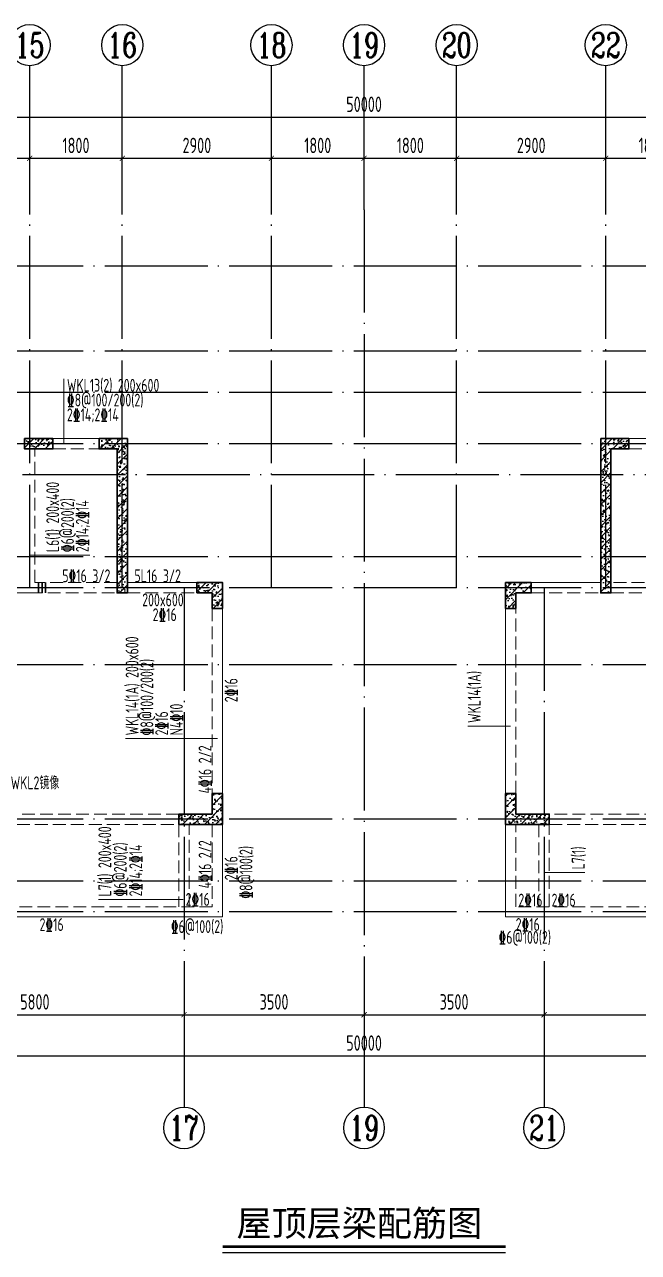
# Model space of a CAD drawing. Extents: x -1058961 to 23600, y -449123 to 2751847.
# Drawn here: x -197217 to -185282, y -333089 to -309219 of the extents above; entities that cross this region are included whole.
import ezdxf
from ezdxf.enums import TextEntityAlignment as Align

# ---------------------------------------------------------------- set-up
doc = ezdxf.new("R2010")
doc.units = 0
doc.header["$LTSCALE"] = 1000
for name, pattern in [('__DASH', [0.35, 0.25, -0.1]), ('DASH', [0.35, 0.25, -0.1]), ('DOTE', [2.42, 2, -0.2, 0.02, -0.2])]:
    doc.linetypes.add(name, pattern=pattern)
doc.layers.get('0').update_dxf_attribs({"linetype": 'CONTINUOUS'})
doc.layers.get('DEFPOINTS').update_dxf_attribs({"linetype": 'CONTINUOUS'})
for name, color, linetype in [('A-AXIS', 1, 'CONTINUOUS'), ('A-DOTE', 10, 'DOTE'), ('AXIS_NUM', 7, 'CONTINUOUS'), ('S-L主梁线', 4, 'DASH'), ('S-L梁编号', 6, 'CONTINUOUS'), ('S-L梁配筋', 7, 'CONTINUOUS'), ('S-Q墙填充', 252, 'CONTINUOUS'), ('S-Q墙实线', 6, 'CONTINUOUS'), ('S-Y一般标注', 3, 'CONTINUOUS'), ('S-Z柱填充', 252, 'CONTINUOUS'), ('S-Z柱实线', 6, 'CONTINUOUS'), ('S-引出线', 40, 'CONTINUOUS'), ('S-文字', 7, 'CONTINUOUS')]:
    doc.layers.add(name, color=color, linetype=linetype)
doc.layers.add('梁附加箍筋', color=1, linetype='CONTINUOUS', lineweight=35)
doc.styles.add('-宋体', font='', dxfattribs={"width": 0.7, "height": 300, "bigfont": '宋体.TTF'})
doc.styles.add('TSSD_Axis', font='complex.shx', dxfattribs={"width": 0.7, "bigfont": 'hztxt.shx'})
doc.styles.add('TSSD_DIMENSION', font='Tssdeng.shx', dxfattribs={"width": 0.7, "bigfont": 'tssdchn.shx'})
doc.styles.add('TSSD_REIN', font='tssdeng.shx', dxfattribs={"width": 0.7, "height": 300, "bigfont": 'tssdchn.shx'})
doc.styles.get('-宋体').set_extended_font_data('SimSun')
doc.dimstyles.new('TSSD_100_100', dxfattribs={"dimtxt": 300, "dimasz": 100, "dimexe": 100, "dimexo": 250, "dimgap": 100, "dimtad": 1, "dimdec": 0, "dimzin": 0, "dimdsep": 46, "dimtxsty": 'TSSD_DIMENSION', "dimblk": 'ARCHTICK', "dimcen": 0, "dimdle": 100, "dimclrt": 7, "dimadec": 0, "dimazin": 0, "dimtfac": 1, "dimtdec": 0, "dimtix": 1, "dimtmove": 2, "dimatfit": 3, "dimldrblk": 'ARCHTICK', "dimfxl": 0, "dimtolj": 1, "dimtzin": 0, "dimarcsym": 0})
pattern_1 = [(50, (79242.38, 113232.59), (215.17805, -18.82564), [22.5, -247.5]), (355, (79242.38, 113232.6), (-41.6254, 225.6576), [18, -198]), (100.4514, (79260.31, 113231.02), (173.5528, 206.8319), [19.12206, -210.3426]), (46.1842, (79242.38, 113292.6), (320.1723, -49.6557), [33.75, -371.25]), (96.6356, (79269.06, 113288.45), (280.3988, 292.2354), [28.683, -315.5139]), (351.1842, (79242.38, 113292.6), (280.3986, 292.2356), [27, -297]), (21, (79272.38, 113277.59), (179.0721, -120.78567), [22.5, -247.5]), (326, (79272.38, 113277.6), (72.9946, 217.545), [18, -198]), (71.4514, (79287.3, 113267.52), (252.0668, 96.75915), [19.12206, -210.3426]), (37.5, (79242.38, 113232.59), (3.64796, 99.86816), [0, -195.6, 0, -201, 0, -198.75]), (7.5, (79242.38, 113232.59), (78.92086, 118.32351), [0, -114.6, 0, -191.1, 0, -75.75]), (327.5, (79175.48, 113232.59), (160.14673, -6.76646), [0, -75, 0, -234, 0, -310.5]), (317.5, (79145.48, 113232.59), (174.95585, 30.0315), [0, -97.5, 0, -155.4, 0, -220.5]), (45, (79242.38, 113232.59), (-106.066, 106.066), [])]

# ---------------------------------------------------------------- blocks, each defined once
blk = doc.blocks.new('ts_axno')
at = {"color": 0, "linetype": 'ByBlock', "lineweight": -2}
blk.add_circle((0, 0), 0.5, dxfattribs=at)
at = {"color": 0, "linetype": 'ByBlock', "lineweight": -2, "style": 'TSSD_Axis', "width": 0.7}
blk.add_attdef('A', text='', height=0.6, dxfattribs=at).set_placement((0, 0), align=Align.MIDDLE_CENTER)
blk = doc.blocks.new('_ArchTick')
at = {"color": 0, "linetype": 'ByBlock', "const_width": 0.15}
blk.add_lwpolyline([(-0.5, -0.5), (0.5, 0.5)], dxfattribs=at)
blk = doc.blocks.new('*D1069')
at = {"layer": 'DEFPOINTS', "color": 0}
for p in [(23100, 19250), (21400, 18250), (23100, 18250)]:
    blk.add_point(p, dxfattribs=at)
at = {"layer": 'S-Y一般标注', "color": 0, "lineweight": -2}
for p, q in [((21400, 18500), (21400, 19350)), ((23100, 18500), (23100, 19350)), ((21300, 19250), (23200, 19250))]:
    blk.add_line(p, q, dxfattribs=at)
at = {"layer": 'S-Y一般标注', "color": 0, "lineweight": -2, "xscale": 100, "yscale": 100, "zscale": 100, "rotation": 180}
blk.add_blockref('_ArchTick', (21400, 19250), dxfattribs=at)
at = {"layer": 'S-Y一般标注', "color": 0, "lineweight": -2, "xscale": 100, "yscale": 100, "zscale": 100}
blk.add_blockref('_ArchTick', (23100, 19250), dxfattribs=at)
at = {"layer": 'S-Y一般标注', "color": 7, "insert": (22250, 19500), "char_height": 300, "attachment_point": 5, "style": 'TSSD_DIMENSION'}
blk.add_mtext('\\A1;1700', dxfattribs=at)
blk = doc.blocks.new('*D1070')
at = {"layer": 'DEFPOINTS', "color": 0}
for p in [(24900, 19250), (23100, 18250), (24900, 18250)]:
    blk.add_point(p, dxfattribs=at)
at = {"layer": 'S-Y一般标注', "color": 0, "lineweight": -2}
for p, q in [((23100, 18500), (23100, 19350)), ((24900, 18500), (24900, 19350)), ((23000, 19250), (25000, 19250))]:
    blk.add_line(p, q, dxfattribs=at)
at = {"layer": 'S-Y一般标注', "color": 0, "lineweight": -2, "xscale": 100, "yscale": 100, "zscale": 100, "rotation": 180}
blk.add_blockref('_ArchTick', (23100, 19250), dxfattribs=at)
at = {"layer": 'S-Y一般标注', "color": 0, "lineweight": -2, "xscale": 100, "yscale": 100, "zscale": 100}
blk.add_blockref('_ArchTick', (24900, 19250), dxfattribs=at)
at = {"layer": 'S-Y一般标注', "color": 7, "insert": (24000, 19500), "char_height": 300, "attachment_point": 5, "style": 'TSSD_DIMENSION'}
blk.add_mtext('\\A1;1800', dxfattribs=at)
blk = doc.blocks.new('*D1071')
at = {"layer": 'DEFPOINTS', "color": 0}
for p in [(27800, 19250), (24900, 18250), (27800, 18250)]:
    blk.add_point(p, dxfattribs=at)
at = {"layer": 'S-Y一般标注', "color": 0, "lineweight": -2}
for p, q in [((24900, 18500), (24900, 19350)), ((27800, 18500), (27800, 19350)), ((24800, 19250), (27900, 19250))]:
    blk.add_line(p, q, dxfattribs=at)
at = {"layer": 'S-Y一般标注', "color": 0, "lineweight": -2, "xscale": 100, "yscale": 100, "zscale": 100, "rotation": 180}
blk.add_blockref('_ArchTick', (24900, 19250), dxfattribs=at)
at = {"layer": 'S-Y一般标注', "color": 0, "lineweight": -2, "xscale": 100, "yscale": 100, "zscale": 100}
blk.add_blockref('_ArchTick', (27800, 19250), dxfattribs=at)
at = {"layer": 'S-Y一般标注', "color": 7, "insert": (26350, 19500), "char_height": 300, "attachment_point": 5, "style": 'TSSD_DIMENSION'}
blk.add_mtext('\\A1;2900', dxfattribs=at)
blk = doc.blocks.new('*D1072')
at = {"layer": 'DEFPOINTS', "color": 0}
for p in [(29600, 19250), (27800, 18250), (29600, 18250)]:
    blk.add_point(p, dxfattribs=at)
at = {"layer": 'S-Y一般标注', "color": 0, "lineweight": -2}
for p, q in [((27800, 18500), (27800, 19350)), ((29600, 18500), (29600, 19350)), ((27700, 19250), (29700, 19250))]:
    blk.add_line(p, q, dxfattribs=at)
at = {"layer": 'S-Y一般标注', "color": 0, "lineweight": -2, "xscale": 100, "yscale": 100, "zscale": 100, "rotation": 180}
blk.add_blockref('_ArchTick', (27800, 19250), dxfattribs=at)
at = {"layer": 'S-Y一般标注', "color": 0, "lineweight": -2, "xscale": 100, "yscale": 100, "zscale": 100}
blk.add_blockref('_ArchTick', (29600, 19250), dxfattribs=at)
at = {"layer": 'S-Y一般标注', "color": 7, "insert": (28700, 19500), "char_height": 300, "attachment_point": 5, "style": 'TSSD_DIMENSION'}
blk.add_mtext('\\A1;1800', dxfattribs=at)
blk = doc.blocks.new('*D1073')
at = {"layer": 'DEFPOINTS', "color": 0}
for p in [(31400, 19250), (29600, 18250), (31400, 18250)]:
    blk.add_point(p, dxfattribs=at)
at = {"layer": 'S-Y一般标注', "color": 0, "lineweight": -2}
for p, q in [((29600, 18500), (29600, 19350)), ((31400, 18500), (31400, 19350)), ((29500, 19250), (31500, 19250))]:
    blk.add_line(p, q, dxfattribs=at)
at = {"layer": 'S-Y一般标注', "color": 0, "lineweight": -2, "xscale": 100, "yscale": 100, "zscale": 100, "rotation": 180}
blk.add_blockref('_ArchTick', (29600, 19250), dxfattribs=at)
at = {"layer": 'S-Y一般标注', "color": 0, "lineweight": -2, "xscale": 100, "yscale": 100, "zscale": 100}
blk.add_blockref('_ArchTick', (31400, 19250), dxfattribs=at)
at = {"layer": 'S-Y一般标注', "color": 7, "insert": (30500, 19500), "char_height": 300, "attachment_point": 5, "style": 'TSSD_DIMENSION'}
blk.add_mtext('\\A1;1800', dxfattribs=at)
blk = doc.blocks.new('*D1074')
at = {"layer": 'DEFPOINTS', "color": 0}
for p in [(34300, 19250), (31400, 18250), (34300, 18250)]:
    blk.add_point(p, dxfattribs=at)
at = {"layer": 'S-Y一般标注', "color": 0, "lineweight": -2}
for p, q in [((31400, 18500), (31400, 19350)), ((34300, 18500), (34300, 19350)), ((31300, 19250), (34400, 19250))]:
    blk.add_line(p, q, dxfattribs=at)
at = {"layer": 'S-Y一般标注', "color": 0, "lineweight": -2, "xscale": 100, "yscale": 100, "zscale": 100, "rotation": 180}
blk.add_blockref('_ArchTick', (31400, 19250), dxfattribs=at)
at = {"layer": 'S-Y一般标注', "color": 0, "lineweight": -2, "xscale": 100, "yscale": 100, "zscale": 100}
blk.add_blockref('_ArchTick', (34300, 19250), dxfattribs=at)
at = {"layer": 'S-Y一般标注', "color": 7, "insert": (32850, 19500), "char_height": 300, "attachment_point": 5, "style": 'TSSD_DIMENSION'}
blk.add_mtext('\\A1;2900', dxfattribs=at)
blk = doc.blocks.new('*D1075')
at = {"layer": 'DEFPOINTS', "color": 0}
for p in [(36100, 19250), (34300, 18250), (36100, 18250)]:
    blk.add_point(p, dxfattribs=at)
at = {"layer": 'S-Y一般标注', "color": 0, "lineweight": -2}
for p, q in [((34300, 18500), (34300, 19350)), ((36100, 18500), (36100, 19350)), ((34200, 19250), (36200, 19250))]:
    blk.add_line(p, q, dxfattribs=at)
at = {"layer": 'S-Y一般标注', "color": 0, "lineweight": -2, "xscale": 100, "yscale": 100, "zscale": 100, "rotation": 180}
blk.add_blockref('_ArchTick', (34300, 19250), dxfattribs=at)
at = {"layer": 'S-Y一般标注', "color": 0, "lineweight": -2, "xscale": 100, "yscale": 100, "zscale": 100}
blk.add_blockref('_ArchTick', (36100, 19250), dxfattribs=at)
at = {"layer": 'S-Y一般标注', "color": 7, "insert": (35200, 19500), "char_height": 300, "attachment_point": 5, "style": 'TSSD_DIMENSION'}
blk.add_mtext('\\A1;1800', dxfattribs=at)
blk = doc.blocks.new('*D1084')
at = {"layer": 'DEFPOINTS', "color": 0}
for p in [(54600, 20050), (4600, 18250), (54600, 18250)]:
    blk.add_point(p, dxfattribs=at)
at = {"layer": 'S-Y一般标注', "color": 0, "lineweight": -2}
for p, q in [((4600, 18500), (4600, 20150)), ((54600, 18500), (54600, 20150)), ((4500, 20050), (54700, 20050))]:
    blk.add_line(p, q, dxfattribs=at)
at = {"layer": 'S-Y一般标注', "color": 0, "lineweight": -2, "xscale": 100, "yscale": 100, "zscale": 100, "rotation": 180}
blk.add_blockref('_ArchTick', (4600, 20050), dxfattribs=at)
at = {"layer": 'S-Y一般标注', "color": 0, "lineweight": -2, "xscale": 100, "yscale": 100, "zscale": 100}
blk.add_blockref('_ArchTick', (54600, 20050), dxfattribs=at)
at = {"layer": 'S-Y一般标注', "color": 7, "insert": (29600, 20300), "char_height": 300, "attachment_point": 5, "style": 'TSSD_DIMENSION'}
blk.add_mtext('\\A1;50000', dxfattribs=at)
blk = doc.blocks.new('*D1101')
at = {"layer": 'DEFPOINTS', "color": 0}
for p in [(20300, 3600), (26100, 3600), (26100, 2600)]:
    blk.add_point(p, dxfattribs=at)
at = {"layer": 'S-Y一般标注', "color": 0, "lineweight": -2}
for p, q in [((20300, 3350), (20300, 2500)), ((26100, 3350), (26100, 2500)), ((20200, 2600), (26200, 2600))]:
    blk.add_line(p, q, dxfattribs=at)
at = {"layer": 'S-Y一般标注', "color": 0, "lineweight": -2, "xscale": 100, "yscale": 100, "zscale": 100, "rotation": 180}
blk.add_blockref('_ArchTick', (20300, 2600), dxfattribs=at)
at = {"layer": 'S-Y一般标注', "color": 0, "lineweight": -2, "xscale": 100, "yscale": 100, "zscale": 100}
blk.add_blockref('_ArchTick', (26100, 2600), dxfattribs=at)
at = {"layer": 'S-Y一般标注', "color": 7, "insert": (23200, 2850), "char_height": 300, "attachment_point": 5, "style": 'TSSD_DIMENSION'}
blk.add_mtext('\\A1;5800', dxfattribs=at)
blk = doc.blocks.new('*D1102')
at = {"layer": 'DEFPOINTS', "color": 0}
for p in [(26100, 3600), (29600, 3600), (29600, 2600)]:
    blk.add_point(p, dxfattribs=at)
at = {"layer": 'S-Y一般标注', "color": 0, "lineweight": -2}
for p, q in [((26100, 3350), (26100, 2500)), ((29600, 3350), (29600, 2500)), ((26000, 2600), (29700, 2600))]:
    blk.add_line(p, q, dxfattribs=at)
at = {"layer": 'S-Y一般标注', "color": 0, "lineweight": -2, "xscale": 100, "yscale": 100, "zscale": 100, "rotation": 180}
blk.add_blockref('_ArchTick', (26100, 2600), dxfattribs=at)
at = {"layer": 'S-Y一般标注', "color": 0, "lineweight": -2, "xscale": 100, "yscale": 100, "zscale": 100}
blk.add_blockref('_ArchTick', (29600, 2600), dxfattribs=at)
at = {"layer": 'S-Y一般标注', "color": 7, "insert": (27850, 2850), "char_height": 300, "attachment_point": 5, "style": 'TSSD_DIMENSION'}
blk.add_mtext('\\A1;3500', dxfattribs=at)
blk = doc.blocks.new('*D1103')
at = {"layer": 'DEFPOINTS', "color": 0}
for p in [(33100, 3600), (38900, 3600), (38900, 2600)]:
    blk.add_point(p, dxfattribs=at)
at = {"layer": 'S-Y一般标注', "color": 0, "lineweight": -2}
for p, q in [((33100, 3350), (33100, 2500)), ((38900, 3350), (38900, 2500)), ((33000, 2600), (39000, 2600))]:
    blk.add_line(p, q, dxfattribs=at)
at = {"layer": 'S-Y一般标注', "color": 0, "lineweight": -2, "xscale": 100, "yscale": 100, "zscale": 100, "rotation": 180}
blk.add_blockref('_ArchTick', (33100, 2600), dxfattribs=at)
at = {"layer": 'S-Y一般标注', "color": 0, "lineweight": -2, "xscale": 100, "yscale": 100, "zscale": 100}
blk.add_blockref('_ArchTick', (38900, 2600), dxfattribs=at)
at = {"layer": 'S-Y一般标注', "color": 7, "insert": (36000, 2850), "char_height": 300, "attachment_point": 5, "style": 'TSSD_DIMENSION'}
blk.add_mtext('\\A1;5800', dxfattribs=at)
blk = doc.blocks.new('*D1107')
at = {"layer": 'DEFPOINTS', "color": 0}
for p in [(4600, 3600), (54600, 3600), (54600, 1800)]:
    blk.add_point(p, dxfattribs=at)
at = {"layer": 'S-Y一般标注', "color": 0, "lineweight": -2}
for p, q in [((4600, 3350), (4600, 1700)), ((54600, 3350), (54600, 1700)), ((4500, 1800), (54700, 1800))]:
    blk.add_line(p, q, dxfattribs=at)
at = {"layer": 'S-Y一般标注', "color": 0, "lineweight": -2, "xscale": 100, "yscale": 100, "zscale": 100, "rotation": 180}
blk.add_blockref('_ArchTick', (4600, 1800), dxfattribs=at)
at = {"layer": 'S-Y一般标注', "color": 0, "lineweight": -2, "xscale": 100, "yscale": 100, "zscale": 100}
blk.add_blockref('_ArchTick', (54600, 1800), dxfattribs=at)
at = {"layer": 'S-Y一般标注', "color": 7, "insert": (29600, 2050), "char_height": 300, "attachment_point": 5, "style": 'TSSD_DIMENSION'}
blk.add_mtext('\\A1;50000', dxfattribs=at)
blk = doc.blocks.new('*D1110')
at = {"layer": 'DEFPOINTS', "color": 0}
for p in [(29600, 3600), (33100, 3600), (33100, 2600)]:
    blk.add_point(p, dxfattribs=at)
at = {"layer": 'S-Y一般标注', "color": 0, "lineweight": -2}
for p, q in [((29600, 3350), (29600, 2500)), ((33100, 3350), (33100, 2500)), ((29500, 2600), (33200, 2600))]:
    blk.add_line(p, q, dxfattribs=at)
at = {"layer": 'S-Y一般标注', "color": 0, "lineweight": -2, "xscale": 100, "yscale": 100, "zscale": 100, "rotation": 180}
blk.add_blockref('_ArchTick', (29600, 2600), dxfattribs=at)
at = {"layer": 'S-Y一般标注', "color": 0, "lineweight": -2, "xscale": 100, "yscale": 100, "zscale": 100}
blk.add_blockref('_ArchTick', (33100, 2600), dxfattribs=at)
at = {"layer": 'S-Y一般标注', "color": 7, "insert": (31350, 2850), "char_height": 300, "attachment_point": 5, "style": 'TSSD_DIMENSION'}
blk.add_mtext('\\A1;3500', dxfattribs=at)
blk = doc.blocks.new('20210807.15294921')
at = {"layer": 'S-Q墙填充'}
h = blk.add_hatch(dxfattribs=at)
h.set_pattern_fill('ARMORED', color=252, scale=30, style=0)
h.set_pattern_definition(pattern_1)
h.paths.add_polyline_path([(78716, 66140), (78166, 66140), (78166, 65940), (78516, 65940), (78516, 63140), (78716, 63140)])
h = blk.add_hatch(dxfattribs=at)
h.set_pattern_fill('ARMORED', color=252, scale=30, style=0)
h.set_pattern_definition(pattern_1)
h.paths.add_polyline_path([(87916, 66140), (88466, 66140), (88466, 65940), (88116, 65940), (88116, 63140), (87916, 63140)])
h = blk.add_hatch(dxfattribs=at)
h.set_pattern_fill('ARMORED', color=252, scale=30, style=0)
h.set_pattern_definition(pattern_1)
h.paths.add_polyline_path([(80366, 58840), (79716, 58840), (79716, 58640), (80566, 58640), (80566, 59240), (80366, 59240)])
h = blk.add_hatch(dxfattribs=at)
h.set_pattern_fill('ARMORED', color=252, scale=30, style=0)
h.set_pattern_definition(pattern_1)
h.paths.add_polyline_path([(86066, 58640), (86916, 58640), (86916, 58840), (86266, 58840), (86266, 59240), (86066, 59240)])
at = {"layer": 'S-Z柱填充'}
h = blk.add_hatch(dxfattribs=at)
h.set_pattern_fill('ARMORED', color=252, scale=30, style=0)
h.set_pattern_definition(pattern_1)
h.paths.add_polyline_path([(77266, 66140), (76716, 66140), (76716, 65940), (77266, 65940)])
h = blk.add_hatch(dxfattribs=at)
h.set_pattern_fill('ARMORED', color=252, scale=30, style=0)
h.set_pattern_definition(pattern_1)
h.paths.add_polyline_path([(80066, 63140), (80366, 63140), (80366, 62840), (80566, 62840), (80566, 63340), (80066, 63340)])
h = blk.add_hatch(dxfattribs=at)
h.set_pattern_fill('ARMORED', color=252, scale=30, style=0)
h.set_pattern_definition(pattern_1)
h.paths.add_polyline_path([(86066, 63340), (86066, 62840), (86266, 62840), (86266, 63140), (86566, 63140), (86566, 63340)])
at = {"layer": 'S-L主梁线', "linetype": 'ByBlock', "lineweight": 18}
for p, q in [((78166, 66140), (77266, 66140)), ((89366, 66140), (88466, 66140)), ((80066, 63340), (78716, 63340)), ((87916, 63340), (86566, 63340)), ((80566, 59240), (80566, 62840)), ((86066, 62840), (86066, 59240)), ((80566, 58140), (80566, 58640)), ((86066, 58640), (86066, 58140)), ((80566, 56840), (80566, 58140)), ((86066, 58140), (86066, 56840)), ((74016, 56840), (80566, 56840)), ((86066, 56840), (92616, 56840))]:
    blk.add_line(p, q, dxfattribs=at)
at = {"layer": 'S-L主梁线', "linetype": '__DASH', "lineweight": 18}
for p, q in [((76916, 63340), (76916, 65940)), ((77266, 65940), (78166, 65940)), ((88466, 65940), (89366, 65940)), ((78516, 63340), (76916, 63340)), ((89816, 63340), (88116, 63340)), ((74116, 63140), (76816, 63140)), ((76816, 63140), (78516, 63140)), ((78716, 63140), (80066, 63140)), ((86566, 63140), (87916, 63140)), ((88116, 63140), (89816, 63140)), ((80366, 62840), (80366, 59240)), ((86266, 59240), (86266, 62840)), ((79716, 58840), (74116, 58840)), ((92516, 58840), (86916, 58840)), ((74116, 58640), (79716, 58640)), ((79716, 58640), (79716, 57040)), ((79916, 57040), (79916, 58640)), ((80366, 58640), (80366, 58140)), ((86266, 58140), (86266, 58640)), ((86716, 58640), (86716, 57040)), ((86916, 58640), (92516, 58640)), ((86916, 57040), (86916, 58640)), ((80366, 58140), (80366, 57040)), ((86266, 57040), (86266, 58140)), ((80366, 57040), (74116, 57040)), ((92516, 57040), (86266, 57040))]:
    blk.add_line(p, q, dxfattribs=at)
at = {"layer": 'S-Q墙实线', "lineweight": 35}
for points in [[(78716, 66140), (78166, 66140), (78166, 65940), (78516, 65940), (78516, 63140), (78716, 63140)], [(87916, 66140), (88466, 66140), (88466, 65940), (88116, 65940), (88116, 63140), (87916, 63140)], [(80366, 58840), (79716, 58840), (79716, 58640), (80566, 58640), (80566, 59240), (80366, 59240)], [(86066, 58640), (86916, 58640), (86916, 58840), (86266, 58840), (86266, 59240), (86066, 59240)]]:
    blk.add_lwpolyline(points, close=True, dxfattribs=at)
at = {"layer": 'S-Z柱实线', "lineweight": 35}
for points in [[(77266, 66140), (76716, 66140), (76716, 65940), (77266, 65940)], [(80066, 63140), (80366, 63140), (80366, 62840), (80566, 62840), (80566, 63340), (80066, 63340)], [(86066, 63340), (86066, 62840), (86266, 62840), (86266, 63140), (86566, 63140), (86566, 63340)]]:
    blk.add_lwpolyline(points, close=True, dxfattribs=at)
blk = doc.blocks.new('20210726.16395156')
at = {"layer": 'A-AXIS'}
for p, q in [((23100, 18249.9), (23100, 21049.9)), ((24900, 18249.9), (24900, 21049.9)), ((27800, 18249.9), (27800, 21049.9)), ((29600, 18249.9), (29600, 21049.9)), ((31400, 18249.9), (31400, 21049.9)), ((34300, 18249.9), (34300, 21049.9)), ((26100, 3600), (26100, 800)), ((29600, 3600), (29600, 800)), ((33100, 3600), (33100, 800))]:
    blk.add_line(p, q, dxfattribs=at)
at = {"layer": 'A-DOTE'}
for p, q in [((23100, 10900), (23100, 18249.9)), ((24900, 10900), (24900, 18249.9)), ((27800, 10900), (27800, 18249.9)), ((29600, 18249.9), (29600, 3600)), ((31400, 10900), (31400, 18249.9)), ((34300, 10900), (34300, 18249.9)), ((55600, 17150), (3600, 17150)), ((55600, 15500), (3600, 15500)), ((55600, 14700), (3600, 14700)), ((55600, 13700), (3600, 13700)), ((3600, 13100.3), (55600, 13100.3)), ((55600, 11500), (3600, 11500)), ((55600, 10900), (3600, 10900)), ((26100, 10900), (26100, 3600)), ((33100, 10900), (33100, 3600)), ((55600, 9400), (3600, 9400)), ((55600, 6400), (3600, 6400)), ((55600, 5200), (3600, 5200)), ((55600, 4600), (3600, 4600))]:
    blk.add_line(p, q, dxfattribs=at)
at = {"layer": 'A-AXIS'}
ref = blk.add_blockref('ts_axno', (23100, 21449.9), dxfattribs=dict(at, xscale=800, yscale=800, zscale=800))
ref.add_attrib('9', '15', dxfattribs={"layer": 'AXIS_NUM', "height": 480, "style": 'TSSD_Axis', "width": 0.7}).set_placement((23100, 21449.9), align=Align.MIDDLE_CENTER)
ref = blk.add_blockref('ts_axno', (24900, 21449.9), dxfattribs=dict(at, xscale=800, yscale=800, zscale=800))
ref.add_attrib('10', '16', dxfattribs={"layer": 'AXIS_NUM', "height": 480, "style": 'TSSD_Axis', "width": 0.7}).set_placement((24900, 21449.9), align=Align.MIDDLE_CENTER)
ref = blk.add_blockref('ts_axno', (27800, 21449.9), dxfattribs=dict(at, xscale=800, yscale=800, zscale=800))
ref.add_attrib('11', '18', dxfattribs={"layer": 'AXIS_NUM', "height": 480, "style": 'TSSD_Axis', "width": 0.7}).set_placement((27800, 21449.9), align=Align.MIDDLE_CENTER)
ref = blk.add_blockref('ts_axno', (29600, 21449.9), dxfattribs=dict(at, xscale=800, yscale=800, zscale=800))
ref.add_attrib('12', '19', dxfattribs={"layer": 'AXIS_NUM', "height": 480, "style": 'TSSD_Axis', "width": 0.7}).set_placement((29600, 21449.9), align=Align.MIDDLE_CENTER)
ref = blk.add_blockref('ts_axno', (31400, 21449.9), dxfattribs=dict(at, xscale=800, yscale=800, zscale=800))
ref.add_attrib('13', '20', dxfattribs={"layer": 'AXIS_NUM', "height": 480, "style": 'TSSD_Axis', "width": 0.7}).set_placement((31400, 21449.9), align=Align.MIDDLE_CENTER)
ref = blk.add_blockref('ts_axno', (34300, 21449.9), dxfattribs=dict(at, xscale=800, yscale=800, zscale=800))
ref.add_attrib('14', '22', dxfattribs={"layer": 'AXIS_NUM', "height": 480, "style": 'TSSD_Axis', "width": 0.7}).set_placement((34300, 21449.9), align=Align.MIDDLE_CENTER)
ref = blk.add_blockref('ts_axno', (26100, 400), dxfattribs=dict(at, xscale=-800, yscale=800, zscale=800, rotation=180))
ref.add_attrib('10', '17', dxfattribs={"layer": 'AXIS_NUM', "height": 480, "style": 'TSSD_Axis', "width": 0.7}).set_placement((26100, 400), align=Align.MIDDLE_CENTER)
ref = blk.add_blockref('ts_axno', (29600, 400), dxfattribs=dict(at, xscale=-800, yscale=800, zscale=800, rotation=180))
ref.add_attrib('13', '19', dxfattribs={"layer": 'AXIS_NUM', "height": 480, "style": 'TSSD_Axis', "width": 0.7}).set_placement((29600, 400), align=Align.MIDDLE_CENTER)
ref = blk.add_blockref('ts_axno', (33100, 400), dxfattribs=dict(at, xscale=-800, yscale=800, zscale=800, rotation=180))
ref.add_attrib('13', '21', dxfattribs={"layer": 'AXIS_NUM', "height": 480, "style": 'TSSD_Axis', "width": 0.7}).set_placement((33100, 400), align=Align.MIDDLE_CENTER)
at = {"layer": 'S-Y一般标注'}
for base, p1, p2, picture, middle in [((54600, 20049.9), (4600, 18249.9), (54600, 18249.9), '*D1084', (29600, 20299.9)), ((23100, 19249.9), (21400, 18249.9), (23100, 18249.9), '*D1069', (22250, 19499.9)), ((24900, 19249.9), (23100, 18249.9), (24900, 18249.9), '*D1070', (24000, 19499.9)), ((27800, 19249.9), (24900, 18249.9), (27800, 18249.9), '*D1071', (26350, 19499.9)), ((29600, 19249.9), (27800, 18249.9), (29600, 18249.9), '*D1072', (28700, 19499.9)), ((31400, 19249.9), (29600, 18249.9), (31400, 18249.9), '*D1073', (30500, 19499.9)), ((34300, 19249.9), (31400, 18249.9), (34300, 18249.9), '*D1074', (32850, 19499.9)), ((36100, 19249.9), (34300, 18249.9), (36100, 18249.9), '*D1075', (35200, 19499.9)), ((54600, 1800), (4600, 3600), (54600, 3600), '*D1107', (29600, 2050)), ((26100, 2600), (20300, 3600), (26100, 3600), '*D1101', (23200, 2850)), ((29600, 2600), (26100, 3600), (29600, 3600), '*D1102', (27850, 2850)), ((33100, 2600), (29600, 3600), (33100, 3600), '*D1110', (31350, 2850)), ((38900, 2600.1), (33100, 3600), (38900, 3600.1), '*D1103', (36000, 2850.1))]:
    dim = blk.add_linear_dim(base=base, p1=p1, p2=p2, dimstyle='TSSD_100_100', dxfattribs=at)
    dim.commit()
    dim.dimension.update_dxf_attribs({"geometry": picture, "text_midpoint": middle})

msp = doc.modelspace()

# ---------------------------------------------------------------- linework, layer by layer
at = {"layer": 'S-L梁编号', "lineweight": 18}
for p, q in [((-196455.19, -317368.54), (-196455.19, -316106)), ((-197116.88, -319537.04), (-195950.4, -319537.04)), ((-187766.89, -322858.21), (-188599.29, -322858.21)), ((-193466.87, -323100.7), (-195251.46, -323100.7)), ((-187116.88, -325705.3), (-186327.46, -325705.3)), ((-194131.25, -326230.85), (-195781.38, -326230.85))]:
    msp.add_line(p, q, dxfattribs=at)
at = {"layer": 'S-引出线', "color": 3, "const_width": 56}
msp.add_lwpolyline([(-193368.21, -332977.45), (-187865.55, -332977.45)], dxfattribs=at)
at = {"layer": 'S-引出线', "color": 3}
msp.add_lwpolyline([(-193368.21, -333089.45), (-187865.55, -333089.45)], dxfattribs=at)
at = {"layer": '梁附加箍筋', "lineweight": 35}
for p, q in [((-196946.87, -320268.54), (-196946.87, -320068.54)), ((-196876.87, -320268.54), (-196876.87, -320068.54)), ((-196806.87, -320268.54), (-196806.87, -320068.54))]:
    msp.add_line(p, q, dxfattribs=at)

# ---------------------------------------------------------------- block references
at = {"layer": 'A-DOTE'}
msp.add_blockref('20210726.16395156', (-220216.88, -331068.59), dxfattribs=at)
at = {"layer": 'S-Q墙填充'}
msp.add_blockref('20210807.15294921', (-273932.52, -383408.09), dxfattribs=at)

# ---------------------------------------------------------------- texts
at = {"layer": 'S-L梁编号', "color": 6, "style": 'TSSD_REIN', "width": 0.7}
for s, p in [('WKL13(2) 200x600', (-196392.69, -316356)), ('WKL2镜像', (-197486.74, -324084.87))]:
    msp.add_text(s, height=250, dxfattribs=at).set_placement(p)
for s, p in [('L6(1) 200x400', (-196544.63, -319474.54)), ('WKL14(1A) 200x600', (-195001.46, -323038.2)), ('WKL14(1A)', (-188349.29, -322795.71)), ('L7(1) 200x400', (-195531.38, -326168.35)), ('L7(1)', (-186327.46, -325642.8))]:
    msp.add_text(s, height=250, rotation=90, dxfattribs=at).set_placement(p)
at = {"layer": 'S-L梁配筋', "color": 7, "style": 'TSSD_REIN', "width": 0.7}
for s, p in [('%%1328@100/200(2)', (-196392.69, -316643.5)), ('2%%13214;2%%13214', (-196392.69, -316931)), ('5%%13216 3/2', (-196482.16, -320059.88)), ('5L16 3/2', (-195080.87, -320059.88)), ('200x600', (-194929.38, -320528.95)), ('2%%13216', (-194726.52, -320816.45)), ('2%%13216', (-187616.89, -326364.41)), ('2%%13216', (-186971.49, -326364.41)), ('2%%13216', (-196925.02, -326841.18)), ('%%1326@100(2)', (-194372.23, -326879.77)), ('%%1326@100(2)', (-188001.93, -327089.72))]:
    msp.add_text(s, height=250, dxfattribs=at).set_placement(p)
for s, p in [('%%1326@200(2)', (-196257.13, -319474.54)), ('2%%13214;2%%13214', (-195969.63, -319474.54)), ('%%1328@100/200(2)', (-194713.96, -323038.2)), ('2%%13216', (-193075.04, -322392.82)), ('N4%%13210', (-194138.96, -323038.2)), ('2%%13216', (-194426.46, -323038.2)), ('4%%13216 2/2', (-193583.74, -324167.06)), ('4%%13216 2/2', (-193583.74, -326011.85)), ('%%1326@200(2)', (-195231.38, -326168.35)), ('2%%13214;2%%13214', (-194931.38, -326168.35)), ('%%1328@100(2)', (-192787.54, -326211.67)), ('2%%13216', (-193075.04, -325853.35))]:
    msp.add_text(s, height=250, rotation=90, dxfattribs=at).set_placement(p)
msp.add_text('2%%13216', height=250, dxfattribs=at).set_placement((-193616.87, -326351.04), align=Align.RIGHT)
at = {"layer": 'S-L梁配筋', "color": 1, "style": 'TSSD_REIN', "width": 0.7}
msp.add_text('2%%13216', height=250, dxfattribs=at).set_placement((-187668.09, -326838.76))
at = {"layer": 'S-文字', "style": '-宋体'}
msp.add_text('屋顶层梁配筋图', height=500, dxfattribs=at).set_placement((-193095.73, -332770.94))

doc.saveas('drawing.dxf')
